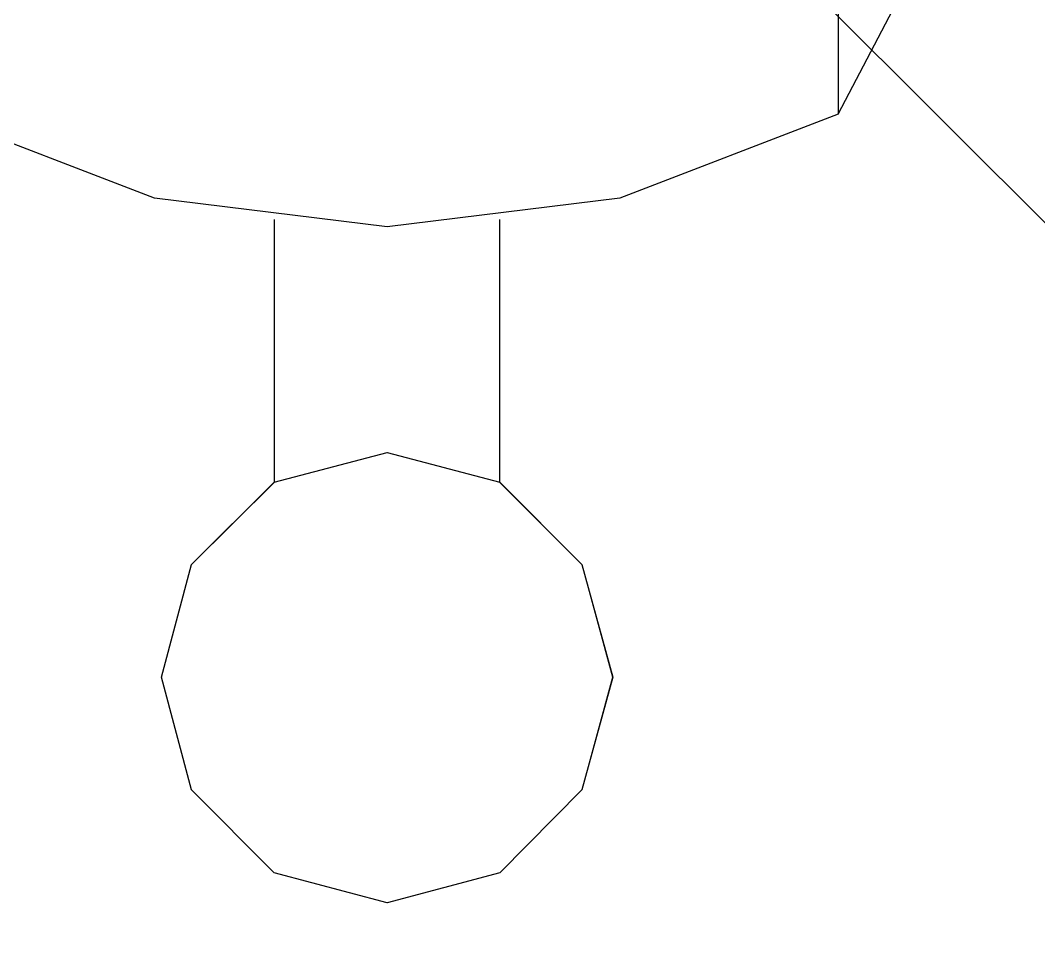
# Model space of a CAD drawing. Header units: metres. Extents: x 15463 to 32022, y 1223 to 33962.
# Drawn here: x 29500.21064 to 29500.25288, y 4105.05034 to 4105.08819 of the extents above; entities that cross this region are included whole.
import ezdxf

# ---------------------------------------------------------------- set-up
doc = ezdxf.new("R2010")
doc.units = ezdxf.units.M
doc.header["$LTSCALE"] = 0.1
doc.layers.add('LEVEL', color=251, linetype='Continuous', lineweight=13)

# ---------------------------------------------------------------- blocks, each defined once
blk = doc.blocks.new('LLAVE-10')
at = {"color": 253, "lineweight": 13}
for points in [[(0.077307, 0.006724), (0.082903, 0.007895), (0.087989, 0.010491), (0.092245, 0.0143), (0.095373, 0.019087), (0.09716, 0.024535), (0.097458, 0.030238), (0.117631, 0.030238), (0.117631, 0.0336), (0.120142, 0.040111), (0.120993, 0.047048), (0.120142, 0.053985), (0.117631, 0.060497), (0.097458, 0.060497), (0.102225, 0.062986), (0.107545, 0.063859), (0.112864, 0.062986), (0.117631, 0.060497)], [(0.097458, 0.060497), (0.094947, 0.053985)], [(0.094947, 0.053985), (0.094096, 0.047048)], [(0.086478, 0.05041), (0.094309, 0.05041)], [(0.094096, 0.047048), (0.094947, 0.040111)], [(0.094309, 0.043686), (0.086478, 0.043686)], [(0.094947, 0.040111), (0.097458, 0.0336)]]:
    blk.add_lwpolyline(points, dxfattribs=at)
blk.add_lwpolyline([(0.074839, 0.05041), (0.073945, 0.047048), (0.074839, 0.043686), (0.077307, 0.041218), (0.080669, 0.040324), (0.084031, 0.041218), (0.086478, 0.043686), (0.087372, 0.047048), (0.086478, 0.05041), (0.084031, 0.052857), (0.080669, 0.053772), (0.077307, 0.052857)], close=True, dxfattribs=at)

msp = doc.modelspace()

# ---------------------------------------------------------------- hatches: boundary and pattern name
at = {"layer": 'LEVEL'}
h = msp.add_hatch(dxfattribs=at)
h.set_pattern_fill('ANSI31', color=256, scale=0.02, angle=90)
h.set_pattern_definition([(135, (29569.414394, 3572.19952), (-0.0449012806, -0.0449012806), [])])
h.paths.add_polyline_path([(29488.278471, 4112.740615), (29488.278471, 4109.380735), (29488.648471, 4109.380735), (29489.048471, 4109.380735), (29489.048471, 4109.909843), (29489.076889, 4109.909843), (29489.076889, 4112.081567), (29489.06428, 4112.081567), (29489.055539, 4112.081567, -1), (29489.055539, 4112.093567), (29489.048471, 4112.095705), (29489.048471, 4112.740615)])
h.paths.add_polyline_path([(29488.858242, 4110.274042), (29488.858242, 4109.647775), (29488.396625, 4109.647775), (29488.396625, 4110.274042)], flags=16)
h.paths.add_polyline_path([(29488.278471, 4116.360615), (29488.278471, 4113.000735), (29489.048471, 4113.000735), (29489.048471, 4113.020675), (29489.048471, 4113.645645), (29489.055539, 4113.647783, -1), (29489.055539, 4113.659783), (29489.076889, 4113.659783), (29489.076889, 4115.831507), (29489.055539, 4115.831507, -1), (29489.055539, 4115.843507), (29489.048471, 4115.845645), (29489.048471, 4116.360615)])
h.paths.add_polyline_path([(29488.852619, 4113.933956), (29488.852619, 4113.307689), (29488.391002, 4113.307689), (29488.391002, 4113.933956)], flags=16)
h.paths.add_polyline_path([(29505.009193, 4103.406801), (29505.009193, 4103.445228), (29504.609193, 4103.445228), (29504.609193, 4102.840228), (29504.602125, 4102.83809, -1), (29504.602125, 4102.82609), (29504.580775, 4102.82609), (29504.580775, 4102.79609), (29504.580775, 4101.354365), (29504.602125, 4101.354365, -1), (29504.602125, 4101.342365), (29504.609193, 4101.340228), (29504.609193, 4100.555228), (29505.379195, 4100.555228), (29505.379195, 4103.406801)])
h.paths.add_polyline_path([(29505.247215, 4101.308579), (29505.247215, 4100.682312), (29504.785598, 4100.682312), (29504.785598, 4101.308579)], flags=16)
h.paths.add_polyline_path([(29504.609193, 4112.75546), (29504.609193, 4112.720344), (29504.609193, 4112.087786), (29504.602125, 4112.085648, -1), (29504.602125, 4112.073648), (29504.580775, 4112.073648), (29504.580775, 4109.901923), (29504.602125, 4109.901923, -0.414214), (29504.608125, 4109.895923), (29504.609193, 4109.960344), (29504.609193, 4109.365228), (29505.379193, 4109.365228), (29505.379193, 4112.75546)])
h.paths.add_polyline_path([(29505.241939, 4110.177656), (29505.241939, 4109.551389), (29504.780322, 4109.551389), (29504.780322, 4110.177656)], flags=16)
h.paths.add_polyline_path([(29505.009193, 4116.37546), (29504.609193, 4116.37546), (29504.609193, 4115.852902), (29504.602125, 4115.850764, -1), (29504.602125, 4115.838764), (29504.580775, 4115.838764), (29504.580775, 4113.66704), (29504.602125, 4113.66704, -1), (29504.602125, 4113.65504), (29504.609193, 4113.652902), (29504.609193, 4112.985228), (29505.379193, 4112.985228), (29505.379193, 4116.37546)])
h.paths.add_polyline_path([(29505.252971, 4113.867903), (29505.252971, 4113.241637), (29504.791354, 4113.241637), (29504.791354, 4113.867903)], flags=16)
h.paths.add_polyline_path([(29504.609193, 4125.18546), (29504.609193, 4125.11546), (29504.609193, 4124.40046), (29504.602125, 4124.398322, -1), (29504.602125, 4124.386322), (29504.580775, 4124.386322), (29504.580775, 4122.914598), (29504.593383, 4122.914598), (29504.602125, 4122.914598, -1), (29504.602125, 4122.902598), (29504.609193, 4122.90046), (29504.609193, 4122.29546), (29505.009193, 4122.29546), (29505.009193, 4122.33564), (29505.379195, 4122.33564), (29505.379195, 4125.18546)])
h.paths.add_polyline_path([(29505.225725, 4123.102901), (29505.225725, 4122.476634), (29504.764108, 4122.476634), (29504.764108, 4123.102901)], flags=16)
h.paths.add_polyline_path([(29505.175445, 4122.783935), (29505.175445, 4123.08761), (29505.026265, 4123.08761), (29505.026265, 4122.783935)], flags=8)
h.paths.add_polyline_path([(29505.175445, 4122.504395), (29505.175445, 4122.80059), (29505.026265, 4122.80059), (29505.026265, 4122.504395)], flags=8)
h.paths.add_polyline_path([(29504.955645, 4122.785793), (29504.955645, 4123.11033), (29504.810795, 4123.11033), (29504.810795, 4122.785793)], flags=24)
h.paths.add_polyline_path([(29504.955645, 4122.549811), (29504.955645, 4122.754885), (29504.810795, 4122.754885), (29504.810795, 4122.549811)], flags=8)
h.paths.add_polyline_path([(29505.127784, 4123.204659), (29505.127784, 4124.30394), (29504.890605, 4124.30394), (29504.890605, 4123.204659)], flags=24)
h = msp.add_hatch(dxfattribs=at)
h.set_pattern_fill('ANSI31', color=256, scale=0.02, angle=90)
h.set_pattern_definition([(135, (29569.413004, 3848.14269), (-0.04490128, -0.04490128), [])])
h.paths.add_polyline_path([(29500.057804, 4106.755228), (29500.057804, 4104.555231), (29501.257873, 4104.555411), (29501.257873, 4104.635051), (29501.257873, 4105.888987), (29501.256812, 4105.888987, -1), (29501.256812, 4105.900987), (29501.276011, 4105.900987), (29501.276011, 4105.925551, -0.414042), (29500.582011, 4106.619959), (29500.582011, 4106.644959), (29501.276011, 4106.644959), (29501.276011, 4106.669959), (29501.256812, 4106.669959, -1), (29501.256812, 4106.681959), (29501.257873, 4106.681959), (29501.257873, 4106.755051)])

# ---------------------------------------------------------------- linework, layer by layer
for points in [[(29500.169725, 4105.056258), (29500.171354, 4105.064047), (29500.174967, 4105.071126), (29500.180269, 4105.077049), (29500.186933, 4105.081403), (29500.194515, 4105.083891), (29500.202452, 4105.084305), (29500.202452, 4105.112382), (29500.207132, 4105.112382), (29500.216194, 4105.115877), (29500.22585, 4105.117062), (29500.235505, 4105.115877), (29500.244568, 4105.112382), (29500.244568, 4105.084305), (29500.248033, 4105.09094), (29500.249247, 4105.098344), (29500.248033, 4105.105748), (29500.244568, 4105.112382)], [(29500.169725, 4105.056258), (29500.171354, 4105.064047), (29500.174967, 4105.071126), (29500.180269, 4105.077049), (29500.186933, 4105.081403), (29500.194515, 4105.083891), (29500.202452, 4105.084305), (29500.202452, 4105.112382), (29500.207132, 4105.112382), (29500.216194, 4105.115877), (29500.22585, 4105.117062), (29500.235505, 4105.115877), (29500.244568, 4105.112382), (29500.244568, 4105.084305), (29500.248033, 4105.09094), (29500.249247, 4105.098344), (29500.248033, 4105.105748), (29500.244568, 4105.112382)], [(29500.169725, 4105.056258), (29500.171354, 4105.064047), (29500.174967, 4105.071126), (29500.180269, 4105.077049), (29500.186933, 4105.081403), (29500.194515, 4105.083891), (29500.202452, 4105.084305), (29500.202452, 4105.112382), (29500.207132, 4105.112382), (29500.216194, 4105.115877), (29500.22585, 4105.117062), (29500.235505, 4105.115877), (29500.244568, 4105.112382), (29500.244568, 4105.084305), (29500.248033, 4105.09094), (29500.249247, 4105.098344), (29500.248033, 4105.105748), (29500.244568, 4105.112382)], [(29500.169725, 4105.056258), (29500.171354, 4105.064047), (29500.174967, 4105.071126), (29500.180269, 4105.077049), (29500.186933, 4105.081403), (29500.194515, 4105.083891), (29500.202452, 4105.084305), (29500.202452, 4105.112382), (29500.207132, 4105.112382), (29500.216194, 4105.115877), (29500.22585, 4105.117062), (29500.235505, 4105.115877), (29500.244568, 4105.112382), (29500.244568, 4105.084305), (29500.248033, 4105.09094), (29500.249247, 4105.098344), (29500.248033, 4105.105748), (29500.244568, 4105.112382)], [(29500.169725, 4105.056258), (29500.171354, 4105.064047), (29500.174967, 4105.071126), (29500.180269, 4105.077049), (29500.186933, 4105.081403), (29500.194515, 4105.083891), (29500.202452, 4105.084305), (29500.202452, 4105.112382), (29500.207132, 4105.112382), (29500.216194, 4105.115877), (29500.22585, 4105.117062), (29500.235505, 4105.115877), (29500.244568, 4105.112382), (29500.244568, 4105.084305), (29500.248033, 4105.09094), (29500.249247, 4105.098344), (29500.248033, 4105.105748), (29500.244568, 4105.112382)], [(29500.169725, 4105.056258), (29500.171354, 4105.064047), (29500.174967, 4105.071126), (29500.180269, 4105.077049), (29500.186933, 4105.081403), (29500.194515, 4105.083891), (29500.202452, 4105.084305), (29500.202452, 4105.112382), (29500.207132, 4105.112382), (29500.216194, 4105.115877), (29500.22585, 4105.117062), (29500.235505, 4105.115877), (29500.244568, 4105.112382), (29500.244568, 4105.084305), (29500.248033, 4105.09094), (29500.249247, 4105.098344), (29500.248033, 4105.105748), (29500.244568, 4105.112382)], [(29500.169725, 4105.056258), (29500.171354, 4105.064047), (29500.174967, 4105.071126), (29500.180269, 4105.077049), (29500.186933, 4105.081403), (29500.194515, 4105.083891), (29500.202452, 4105.084305), (29500.202452, 4105.112382), (29500.207132, 4105.112382), (29500.216194, 4105.115877), (29500.22585, 4105.117062), (29500.235505, 4105.115877), (29500.244568, 4105.112382), (29500.244568, 4105.084305), (29500.248033, 4105.09094), (29500.249247, 4105.098344), (29500.248033, 4105.105748), (29500.244568, 4105.112382)], [(29500.169725, 4105.056258), (29500.171354, 4105.064047), (29500.174967, 4105.071126), (29500.180269, 4105.077049), (29500.186933, 4105.081403), (29500.194515, 4105.083891), (29500.202452, 4105.084305), (29500.202452, 4105.112382), (29500.207132, 4105.112382), (29500.216194, 4105.115877), (29500.22585, 4105.117062), (29500.235505, 4105.115877), (29500.244568, 4105.112382), (29500.244568, 4105.084305), (29500.248033, 4105.09094), (29500.249247, 4105.098344), (29500.248033, 4105.105748), (29500.244568, 4105.112382)], [(29500.169725, 4105.056258), (29500.171354, 4105.064047), (29500.174967, 4105.071126), (29500.180269, 4105.077049), (29500.186933, 4105.081403), (29500.194515, 4105.083891), (29500.202452, 4105.084305), (29500.202452, 4105.112382), (29500.207132, 4105.112382), (29500.216194, 4105.115877), (29500.22585, 4105.117062), (29500.235505, 4105.115877), (29500.244568, 4105.112382), (29500.244568, 4105.084305), (29500.248033, 4105.09094), (29500.249247, 4105.098344), (29500.248033, 4105.105748), (29500.244568, 4105.112382)], [(29500.169725, 4105.056258), (29500.171354, 4105.064047), (29500.174967, 4105.071126), (29500.180269, 4105.077049), (29500.186933, 4105.081403), (29500.194515, 4105.083891), (29500.202452, 4105.084305), (29500.202452, 4105.112382), (29500.207132, 4105.112382), (29500.216194, 4105.115877), (29500.22585, 4105.117062), (29500.235505, 4105.115877), (29500.244568, 4105.112382), (29500.244568, 4105.084305), (29500.248033, 4105.09094), (29500.249247, 4105.098344), (29500.248033, 4105.105748), (29500.244568, 4105.112382)], [(29500.169725, 4105.056258), (29500.171354, 4105.064047), (29500.174967, 4105.071126), (29500.180269, 4105.077049), (29500.186933, 4105.081403), (29500.194515, 4105.083891), (29500.202452, 4105.084305), (29500.202452, 4105.112382), (29500.207132, 4105.112382), (29500.216194, 4105.115877), (29500.22585, 4105.117062), (29500.235505, 4105.115877), (29500.244568, 4105.112382), (29500.244568, 4105.084305), (29500.248033, 4105.09094), (29500.249247, 4105.098344), (29500.248033, 4105.105748), (29500.244568, 4105.112382)], [(29500.169725, 4105.056258), (29500.171354, 4105.064047), (29500.174967, 4105.071126), (29500.180269, 4105.077049), (29500.186933, 4105.081403), (29500.194515, 4105.083891), (29500.202452, 4105.084305), (29500.202452, 4105.112382), (29500.207132, 4105.112382), (29500.216194, 4105.115877), (29500.22585, 4105.117062), (29500.235505, 4105.115877), (29500.244568, 4105.112382), (29500.244568, 4105.084305), (29500.248033, 4105.09094), (29500.249247, 4105.098344), (29500.248033, 4105.105748), (29500.244568, 4105.112382)], [(29500.169725, 4105.056258), (29500.171354, 4105.064047), (29500.174967, 4105.071126), (29500.180269, 4105.077049), (29500.186933, 4105.081403), (29500.194515, 4105.083891), (29500.202452, 4105.084305), (29500.202452, 4105.112382), (29500.207132, 4105.112382), (29500.216194, 4105.115877), (29500.22585, 4105.117062), (29500.235505, 4105.115877), (29500.244568, 4105.112382), (29500.244568, 4105.084305), (29500.248033, 4105.09094), (29500.249247, 4105.098344), (29500.248033, 4105.105748), (29500.244568, 4105.112382)], [(29500.169725, 4105.056258), (29500.171354, 4105.064047), (29500.174967, 4105.071126), (29500.180269, 4105.077049), (29500.186933, 4105.081403), (29500.194515, 4105.083891), (29500.202452, 4105.084305), (29500.202452, 4105.112382), (29500.207132, 4105.112382), (29500.216194, 4105.115877), (29500.22585, 4105.117062), (29500.235505, 4105.115877), (29500.244568, 4105.112382), (29500.244568, 4105.084305), (29500.248033, 4105.09094), (29500.249247, 4105.098344), (29500.248033, 4105.105748), (29500.244568, 4105.112382)], [(29500.169725, 4105.056258), (29500.171354, 4105.064047), (29500.174967, 4105.071126), (29500.180269, 4105.077049), (29500.186933, 4105.081403), (29500.194515, 4105.083891), (29500.202452, 4105.084305), (29500.202452, 4105.112382), (29500.207132, 4105.112382), (29500.216194, 4105.115877), (29500.22585, 4105.117062), (29500.235505, 4105.115877), (29500.244568, 4105.112382), (29500.244568, 4105.084305), (29500.248033, 4105.09094), (29500.249247, 4105.098344), (29500.248033, 4105.105748), (29500.244568, 4105.112382)], [(29500.169725, 4105.056258), (29500.171354, 4105.064047), (29500.174967, 4105.071126), (29500.180269, 4105.077049), (29500.186933, 4105.081403), (29500.194515, 4105.083891), (29500.202452, 4105.084305), (29500.202452, 4105.112382), (29500.207132, 4105.112382), (29500.216194, 4105.115877), (29500.22585, 4105.117062), (29500.235505, 4105.115877), (29500.244568, 4105.112382), (29500.244568, 4105.084305), (29500.248033, 4105.09094), (29500.249247, 4105.098344), (29500.248033, 4105.105748), (29500.244568, 4105.112382)], [(29500.169725, 4105.056258), (29500.171354, 4105.064047), (29500.174967, 4105.071126), (29500.180269, 4105.077049), (29500.186933, 4105.081403), (29500.194515, 4105.083891), (29500.202452, 4105.084305), (29500.202452, 4105.112382), (29500.207132, 4105.112382), (29500.216194, 4105.115877), (29500.22585, 4105.117062), (29500.235505, 4105.115877), (29500.244568, 4105.112382), (29500.244568, 4105.084305), (29500.248033, 4105.09094), (29500.249247, 4105.098344), (29500.248033, 4105.105748), (29500.244568, 4105.112382)], [(29500.169725, 4105.056258), (29500.171354, 4105.064047), (29500.174967, 4105.071126), (29500.180269, 4105.077049), (29500.186933, 4105.081403), (29500.194515, 4105.083891), (29500.202452, 4105.084305), (29500.202452, 4105.112382), (29500.207132, 4105.112382), (29500.216194, 4105.115877), (29500.22585, 4105.117062), (29500.235505, 4105.115877), (29500.244568, 4105.112382), (29500.244568, 4105.084305), (29500.248033, 4105.09094), (29500.249247, 4105.098344), (29500.248033, 4105.105748), (29500.244568, 4105.112382)], [(29500.169725, 4105.056258), (29500.171354, 4105.064047), (29500.174967, 4105.071126), (29500.180269, 4105.077049), (29500.186933, 4105.081403), (29500.194515, 4105.083891), (29500.202452, 4105.084305), (29500.202452, 4105.112382), (29500.207132, 4105.112382), (29500.216194, 4105.115877), (29500.22585, 4105.117062), (29500.235505, 4105.115877), (29500.244568, 4105.112382), (29500.244568, 4105.084305), (29500.248033, 4105.09094), (29500.249247, 4105.098344), (29500.248033, 4105.105748), (29500.244568, 4105.112382)], [(29500.169725, 4105.056258), (29500.171354, 4105.064047), (29500.174967, 4105.071126), (29500.180269, 4105.077049), (29500.186933, 4105.081403), (29500.194515, 4105.083891), (29500.202452, 4105.084305), (29500.202452, 4105.112382), (29500.207132, 4105.112382), (29500.216194, 4105.115877), (29500.22585, 4105.117062), (29500.235505, 4105.115877), (29500.244568, 4105.112382), (29500.244568, 4105.084305), (29500.248033, 4105.09094), (29500.249247, 4105.098344), (29500.248033, 4105.105748), (29500.244568, 4105.112382)], [(29500.169725, 4105.056258), (29500.171354, 4105.064047), (29500.174967, 4105.071126), (29500.180269, 4105.077049), (29500.186933, 4105.081403), (29500.194515, 4105.083891), (29500.202452, 4105.084305), (29500.202452, 4105.112382), (29500.207132, 4105.112382), (29500.216194, 4105.115877), (29500.22585, 4105.117062), (29500.235505, 4105.115877), (29500.244568, 4105.112382), (29500.244568, 4105.084305), (29500.248033, 4105.09094), (29500.249247, 4105.098344), (29500.248033, 4105.105748), (29500.244568, 4105.112382)], [(29500.169725, 4105.056258), (29500.171354, 4105.064047), (29500.174967, 4105.071126), (29500.180269, 4105.077049), (29500.186933, 4105.081403), (29500.194515, 4105.083891), (29500.202452, 4105.084305), (29500.202452, 4105.112382), (29500.207132, 4105.112382), (29500.216194, 4105.115877), (29500.22585, 4105.117062), (29500.235505, 4105.115877), (29500.244568, 4105.112382), (29500.244568, 4105.084305), (29500.248033, 4105.09094), (29500.249247, 4105.098344), (29500.248033, 4105.105748), (29500.244568, 4105.112382)], [(29500.169725, 4105.056258), (29500.171354, 4105.064047), (29500.174967, 4105.071126), (29500.180269, 4105.077049), (29500.186933, 4105.081403), (29500.194515, 4105.083891), (29500.202452, 4105.084305), (29500.202452, 4105.112382), (29500.207132, 4105.112382), (29500.216194, 4105.115877), (29500.22585, 4105.117062), (29500.235505, 4105.115877), (29500.244568, 4105.112382), (29500.244568, 4105.084305), (29500.248033, 4105.09094), (29500.249247, 4105.098344), (29500.248033, 4105.105748), (29500.244568, 4105.112382)], [(29500.169725, 4105.056258), (29500.171354, 4105.064047), (29500.174967, 4105.071126), (29500.180269, 4105.077049), (29500.186933, 4105.081403), (29500.194515, 4105.083891), (29500.202452, 4105.084305), (29500.202452, 4105.112382), (29500.207132, 4105.112382), (29500.216194, 4105.115877), (29500.22585, 4105.117062), (29500.235505, 4105.115877), (29500.244568, 4105.112382), (29500.244568, 4105.084305), (29500.248033, 4105.09094), (29500.249247, 4105.098344), (29500.248033, 4105.105748), (29500.244568, 4105.112382)], [(29500.169725, 4105.056258), (29500.171354, 4105.064047), (29500.174967, 4105.071126), (29500.180269, 4105.077049), (29500.186933, 4105.081403), (29500.194515, 4105.083891), (29500.202452, 4105.084305), (29500.202452, 4105.112382), (29500.207132, 4105.112382), (29500.216194, 4105.115877), (29500.22585, 4105.117062), (29500.235505, 4105.115877), (29500.244568, 4105.112382), (29500.244568, 4105.084305), (29500.248033, 4105.09094), (29500.249247, 4105.098344), (29500.248033, 4105.105748), (29500.244568, 4105.112382)], [(29500.169725, 4105.056258), (29500.171354, 4105.064047), (29500.174967, 4105.071126), (29500.180269, 4105.077049), (29500.186933, 4105.081403), (29500.194515, 4105.083891), (29500.202452, 4105.084305), (29500.202452, 4105.112382), (29500.207132, 4105.112382), (29500.216194, 4105.115877), (29500.22585, 4105.117062), (29500.235505, 4105.115877), (29500.244568, 4105.112382), (29500.244568, 4105.084305), (29500.248033, 4105.09094), (29500.249247, 4105.098344), (29500.248033, 4105.105748), (29500.244568, 4105.112382)], [(29500.169725, 4105.056258), (29500.171354, 4105.064047), (29500.174967, 4105.071126), (29500.180269, 4105.077049), (29500.186933, 4105.081403), (29500.194515, 4105.083891), (29500.202452, 4105.084305), (29500.202452, 4105.112382), (29500.207132, 4105.112382), (29500.216194, 4105.115877), (29500.22585, 4105.117062), (29500.235505, 4105.115877), (29500.244568, 4105.112382), (29500.244568, 4105.084305), (29500.248033, 4105.09094), (29500.249247, 4105.098344), (29500.248033, 4105.105748), (29500.244568, 4105.112382)], [(29500.169725, 4105.056258), (29500.171354, 4105.064047), (29500.174967, 4105.071126), (29500.180269, 4105.077049), (29500.186933, 4105.081403), (29500.194515, 4105.083891), (29500.202452, 4105.084305), (29500.202452, 4105.112382), (29500.207132, 4105.112382), (29500.216194, 4105.115877), (29500.22585, 4105.117062), (29500.235505, 4105.115877), (29500.244568, 4105.112382), (29500.244568, 4105.084305), (29500.248033, 4105.09094), (29500.249247, 4105.098344), (29500.248033, 4105.105748), (29500.244568, 4105.112382)], [(29500.169725, 4105.056258), (29500.171354, 4105.064047), (29500.174967, 4105.071126), (29500.180269, 4105.077049), (29500.186933, 4105.081403), (29500.194515, 4105.083891), (29500.202452, 4105.084305), (29500.202452, 4105.112382), (29500.207132, 4105.112382), (29500.216194, 4105.115877), (29500.22585, 4105.117062), (29500.235505, 4105.115877), (29500.244568, 4105.112382), (29500.244568, 4105.084305), (29500.248033, 4105.09094), (29500.249247, 4105.098344), (29500.248033, 4105.105748), (29500.244568, 4105.112382)], [(29500.169725, 4105.056258), (29500.171354, 4105.064047), (29500.174967, 4105.071126), (29500.180269, 4105.077049), (29500.186933, 4105.081403), (29500.194515, 4105.083891), (29500.202452, 4105.084305), (29500.202452, 4105.112382), (29500.207132, 4105.112382), (29500.216194, 4105.115877), (29500.22585, 4105.117062), (29500.235505, 4105.115877), (29500.244568, 4105.112382), (29500.244568, 4105.084305), (29500.248033, 4105.09094), (29500.249247, 4105.098344), (29500.248033, 4105.105748), (29500.244568, 4105.112382)], [(29500.169725, 4105.056258), (29500.171354, 4105.064047), (29500.174967, 4105.071126), (29500.180269, 4105.077049), (29500.186933, 4105.081403), (29500.194515, 4105.083891), (29500.202452, 4105.084305), (29500.202452, 4105.112382), (29500.207132, 4105.112382), (29500.216194, 4105.115877), (29500.22585, 4105.117062), (29500.235505, 4105.115877), (29500.244568, 4105.112382), (29500.244568, 4105.084305), (29500.248033, 4105.09094), (29500.249247, 4105.098344), (29500.248033, 4105.105748), (29500.244568, 4105.112382)], [(29500.169725, 4105.056258), (29500.171354, 4105.064047), (29500.174967, 4105.071126), (29500.180269, 4105.077049), (29500.186933, 4105.081403), (29500.194515, 4105.083891), (29500.202452, 4105.084305), (29500.202452, 4105.112382), (29500.207132, 4105.112382), (29500.216194, 4105.115877), (29500.22585, 4105.117062), (29500.235505, 4105.115877), (29500.244568, 4105.112382), (29500.244568, 4105.084305), (29500.248033, 4105.09094), (29500.249247, 4105.098344), (29500.248033, 4105.105748), (29500.244568, 4105.112382)], [(29500.169725, 4105.056258), (29500.171354, 4105.064047), (29500.174967, 4105.071126), (29500.180269, 4105.077049), (29500.186933, 4105.081403), (29500.194515, 4105.083891), (29500.202452, 4105.084305), (29500.202452, 4105.112382), (29500.207132, 4105.112382), (29500.216194, 4105.115877), (29500.22585, 4105.117062), (29500.235505, 4105.115877), (29500.244568, 4105.112382), (29500.244568, 4105.084305), (29500.248033, 4105.09094), (29500.249247, 4105.098344), (29500.248033, 4105.105748), (29500.244568, 4105.112382)], [(29500.169725, 4105.056258), (29500.171354, 4105.064047), (29500.174967, 4105.071126), (29500.180269, 4105.077049), (29500.186933, 4105.081403), (29500.194515, 4105.083891), (29500.202452, 4105.084305), (29500.202452, 4105.112382), (29500.207132, 4105.112382), (29500.216194, 4105.115877), (29500.22585, 4105.117062), (29500.235505, 4105.115877), (29500.244568, 4105.112382), (29500.244568, 4105.084305), (29500.248033, 4105.09094), (29500.249247, 4105.098344), (29500.248033, 4105.105748), (29500.244568, 4105.112382)], [(29500.169725, 4105.056258), (29500.171354, 4105.064047), (29500.174967, 4105.071126), (29500.180269, 4105.077049), (29500.186933, 4105.081403), (29500.194515, 4105.083891), (29500.202452, 4105.084305), (29500.202452, 4105.112382), (29500.207132, 4105.112382), (29500.216194, 4105.115877), (29500.22585, 4105.117062), (29500.235505, 4105.115877), (29500.244568, 4105.112382), (29500.244568, 4105.084305), (29500.248033, 4105.09094), (29500.249247, 4105.098344), (29500.248033, 4105.105748), (29500.244568, 4105.112382)], [(29500.169725, 4105.056258), (29500.171354, 4105.064047), (29500.174967, 4105.071126), (29500.180269, 4105.077049), (29500.186933, 4105.081403), (29500.194515, 4105.083891), (29500.202452, 4105.084305), (29500.202452, 4105.112382), (29500.207132, 4105.112382), (29500.216194, 4105.115877), (29500.22585, 4105.117062), (29500.235505, 4105.115877), (29500.244568, 4105.112382), (29500.244568, 4105.084305), (29500.248033, 4105.09094), (29500.249247, 4105.098344), (29500.248033, 4105.105748), (29500.244568, 4105.112382)], [(29500.169725, 4105.056258), (29500.171354, 4105.064047), (29500.174967, 4105.071126), (29500.180269, 4105.077049), (29500.186933, 4105.081403), (29500.194515, 4105.083891), (29500.202452, 4105.084305), (29500.202452, 4105.112382), (29500.207132, 4105.112382), (29500.216194, 4105.115877), (29500.22585, 4105.117062), (29500.235505, 4105.115877), (29500.244568, 4105.112382), (29500.244568, 4105.084305), (29500.248033, 4105.09094), (29500.249247, 4105.098344), (29500.248033, 4105.105748), (29500.244568, 4105.112382)], [(29500.169725, 4105.056258), (29500.171354, 4105.064047), (29500.174967, 4105.071126), (29500.180269, 4105.077049), (29500.186933, 4105.081403), (29500.194515, 4105.083891), (29500.202452, 4105.084305), (29500.202452, 4105.112382), (29500.207132, 4105.112382), (29500.216194, 4105.115877), (29500.22585, 4105.117062), (29500.235505, 4105.115877), (29500.244568, 4105.112382), (29500.244568, 4105.084305), (29500.248033, 4105.09094), (29500.249247, 4105.098344), (29500.248033, 4105.105748), (29500.244568, 4105.112382)], [(29500.169725, 4105.056258), (29500.171354, 4105.064047), (29500.174967, 4105.071126), (29500.180269, 4105.077049), (29500.186933, 4105.081403), (29500.194515, 4105.083891), (29500.202452, 4105.084305), (29500.202452, 4105.112382), (29500.207132, 4105.112382), (29500.216194, 4105.115877), (29500.22585, 4105.117062), (29500.235505, 4105.115877), (29500.244568, 4105.112382), (29500.244568, 4105.084305), (29500.248033, 4105.09094), (29500.249247, 4105.098344), (29500.248033, 4105.105748), (29500.244568, 4105.112382)], [(29500.169725, 4105.056258), (29500.171354, 4105.064047), (29500.174967, 4105.071126), (29500.180269, 4105.077049), (29500.186933, 4105.081403), (29500.194515, 4105.083891), (29500.202452, 4105.084305), (29500.202452, 4105.112382), (29500.207132, 4105.112382), (29500.216194, 4105.115877), (29500.22585, 4105.117062), (29500.235505, 4105.115877), (29500.244568, 4105.112382), (29500.244568, 4105.084305), (29500.248033, 4105.09094), (29500.249247, 4105.098344), (29500.248033, 4105.105748), (29500.244568, 4105.112382)], [(29500.169725, 4105.056258), (29500.171354, 4105.064047), (29500.174967, 4105.071126), (29500.180269, 4105.077049), (29500.186933, 4105.081403), (29500.194515, 4105.083891), (29500.202452, 4105.084305), (29500.202452, 4105.112382), (29500.207132, 4105.112382), (29500.216194, 4105.115877), (29500.22585, 4105.117062), (29500.235505, 4105.115877), (29500.244568, 4105.112382), (29500.244568, 4105.084305), (29500.248033, 4105.09094), (29500.249247, 4105.098344), (29500.248033, 4105.105748), (29500.244568, 4105.112382)], [(29500.169725, 4105.056258), (29500.171354, 4105.064047), (29500.174967, 4105.071126), (29500.180269, 4105.077049), (29500.186933, 4105.081403), (29500.194515, 4105.083891), (29500.202452, 4105.084305), (29500.202452, 4105.112382), (29500.207132, 4105.112382), (29500.216194, 4105.115877), (29500.22585, 4105.117062), (29500.235505, 4105.115877), (29500.244568, 4105.112382), (29500.244568, 4105.084305), (29500.248033, 4105.09094), (29500.249247, 4105.098344), (29500.248033, 4105.105748), (29500.244568, 4105.112382)], [(29500.216194, 4105.08081), (29500.207132, 4105.084305)], [(29500.216194, 4105.08081), (29500.207132, 4105.084305)], [(29500.216194, 4105.08081), (29500.207132, 4105.084305)], [(29500.216194, 4105.08081), (29500.207132, 4105.084305)], [(29500.216194, 4105.08081), (29500.207132, 4105.084305)], [(29500.216194, 4105.08081), (29500.207132, 4105.084305)], [(29500.216194, 4105.08081), (29500.207132, 4105.084305)], [(29500.216194, 4105.08081), (29500.207132, 4105.084305)], [(29500.216194, 4105.08081), (29500.207132, 4105.084305)], [(29500.216194, 4105.08081), (29500.207132, 4105.084305)], [(29500.216194, 4105.08081), (29500.207132, 4105.084305)], [(29500.216194, 4105.08081), (29500.207132, 4105.084305)], [(29500.216194, 4105.08081), (29500.207132, 4105.084305)], [(29500.216194, 4105.08081), (29500.207132, 4105.084305)], [(29500.216194, 4105.08081), (29500.207132, 4105.084305)], [(29500.216194, 4105.08081), (29500.207132, 4105.084305)], [(29500.216194, 4105.08081), (29500.207132, 4105.084305)], [(29500.216194, 4105.08081), (29500.207132, 4105.084305)], [(29500.216194, 4105.08081), (29500.207132, 4105.084305)], [(29500.216194, 4105.08081), (29500.207132, 4105.084305)], [(29500.216194, 4105.08081), (29500.207132, 4105.084305)], [(29500.216194, 4105.08081), (29500.207132, 4105.084305)], [(29500.216194, 4105.08081), (29500.207132, 4105.084305)], [(29500.216194, 4105.08081), (29500.207132, 4105.084305)], [(29500.216194, 4105.08081), (29500.207132, 4105.084305)], [(29500.216194, 4105.08081), (29500.207132, 4105.084305)], [(29500.216194, 4105.08081), (29500.207132, 4105.084305)], [(29500.216194, 4105.08081), (29500.207132, 4105.084305)], [(29500.216194, 4105.08081), (29500.207132, 4105.084305)], [(29500.216194, 4105.08081), (29500.207132, 4105.084305)], [(29500.216194, 4105.08081), (29500.207132, 4105.084305)], [(29500.216194, 4105.08081), (29500.207132, 4105.084305)], [(29500.216194, 4105.08081), (29500.207132, 4105.084305)], [(29500.216194, 4105.08081), (29500.207132, 4105.084305)], [(29500.216194, 4105.08081), (29500.207132, 4105.084305)], [(29500.216194, 4105.08081), (29500.207132, 4105.084305)], [(29500.216194, 4105.08081), (29500.207132, 4105.084305)], [(29500.216194, 4105.08081), (29500.207132, 4105.084305)], [(29500.216194, 4105.08081), (29500.207132, 4105.084305)], [(29500.216194, 4105.08081), (29500.207132, 4105.084305)], [(29500.216194, 4105.08081), (29500.207132, 4105.084305)], [(29500.216194, 4105.08081), (29500.207132, 4105.084305)], [(29500.244568, 4105.084305), (29500.235505, 4105.08081)], [(29500.244568, 4105.084305), (29500.235505, 4105.08081)], [(29500.244568, 4105.084305), (29500.235505, 4105.08081)], [(29500.244568, 4105.084305), (29500.235505, 4105.08081)], [(29500.244568, 4105.084305), (29500.235505, 4105.08081)], [(29500.244568, 4105.084305), (29500.235505, 4105.08081)], [(29500.244568, 4105.084305), (29500.235505, 4105.08081)], [(29500.244568, 4105.084305), (29500.235505, 4105.08081)], [(29500.244568, 4105.084305), (29500.235505, 4105.08081)], [(29500.244568, 4105.084305), (29500.235505, 4105.08081)], [(29500.244568, 4105.084305), (29500.235505, 4105.08081)], [(29500.244568, 4105.084305), (29500.235505, 4105.08081)], [(29500.244568, 4105.084305), (29500.235505, 4105.08081)], [(29500.244568, 4105.084305), (29500.235505, 4105.08081)], [(29500.244568, 4105.084305), (29500.235505, 4105.08081)], [(29500.244568, 4105.084305), (29500.235505, 4105.08081)], [(29500.244568, 4105.084305), (29500.235505, 4105.08081)], [(29500.244568, 4105.084305), (29500.235505, 4105.08081)], [(29500.244568, 4105.084305), (29500.235505, 4105.08081)], [(29500.244568, 4105.084305), (29500.235505, 4105.08081)], [(29500.244568, 4105.084305), (29500.235505, 4105.08081)], [(29500.244568, 4105.084305), (29500.235505, 4105.08081)], [(29500.244568, 4105.084305), (29500.235505, 4105.08081)], [(29500.244568, 4105.084305), (29500.235505, 4105.08081)], [(29500.244568, 4105.084305), (29500.235505, 4105.08081)], [(29500.244568, 4105.084305), (29500.235505, 4105.08081)], [(29500.244568, 4105.084305), (29500.235505, 4105.08081)], [(29500.244568, 4105.084305), (29500.235505, 4105.08081)], [(29500.244568, 4105.084305), (29500.235505, 4105.08081)], [(29500.244568, 4105.084305), (29500.235505, 4105.08081)], [(29500.244568, 4105.084305), (29500.235505, 4105.08081)], [(29500.244568, 4105.084305), (29500.235505, 4105.08081)], [(29500.244568, 4105.084305), (29500.235505, 4105.08081)], [(29500.244568, 4105.084305), (29500.235505, 4105.08081)], [(29500.244568, 4105.084305), (29500.235505, 4105.08081)], [(29500.244568, 4105.084305), (29500.235505, 4105.08081)], [(29500.244568, 4105.084305), (29500.235505, 4105.08081)], [(29500.244568, 4105.084305), (29500.235505, 4105.08081)], [(29500.244568, 4105.084305), (29500.235505, 4105.08081)], [(29500.244568, 4105.084305), (29500.235505, 4105.08081)], [(29500.244568, 4105.084305), (29500.235505, 4105.08081)], [(29500.244568, 4105.084305), (29500.235505, 4105.08081)], [(29500.22585, 4105.079626), (29500.216194, 4105.08081)], [(29500.22585, 4105.079626), (29500.216194, 4105.08081)], [(29500.22585, 4105.079626), (29500.216194, 4105.08081)], [(29500.22585, 4105.079626), (29500.216194, 4105.08081)], [(29500.22585, 4105.079626), (29500.216194, 4105.08081)], [(29500.22585, 4105.079626), (29500.216194, 4105.08081)], [(29500.22585, 4105.079626), (29500.216194, 4105.08081)], [(29500.22585, 4105.079626), (29500.216194, 4105.08081)], [(29500.22585, 4105.079626), (29500.216194, 4105.08081)], [(29500.22585, 4105.079626), (29500.216194, 4105.08081)], [(29500.22585, 4105.079626), (29500.216194, 4105.08081)], [(29500.22585, 4105.079626), (29500.216194, 4105.08081)], [(29500.22585, 4105.079626), (29500.216194, 4105.08081)], [(29500.22585, 4105.079626), (29500.216194, 4105.08081)], [(29500.22585, 4105.079626), (29500.216194, 4105.08081)], [(29500.22585, 4105.079626), (29500.216194, 4105.08081)], [(29500.22585, 4105.079626), (29500.216194, 4105.08081)], [(29500.22585, 4105.079626), (29500.216194, 4105.08081)], [(29500.22585, 4105.079626), (29500.216194, 4105.08081)], [(29500.22585, 4105.079626), (29500.216194, 4105.08081)], [(29500.22585, 4105.079626), (29500.216194, 4105.08081)], [(29500.22585, 4105.079626), (29500.216194, 4105.08081)], [(29500.22585, 4105.079626), (29500.216194, 4105.08081)], [(29500.22585, 4105.079626), (29500.216194, 4105.08081)], [(29500.22585, 4105.079626), (29500.216194, 4105.08081)], [(29500.22585, 4105.079626), (29500.216194, 4105.08081)], [(29500.22585, 4105.079626), (29500.216194, 4105.08081)], [(29500.22585, 4105.079626), (29500.216194, 4105.08081)], [(29500.22585, 4105.079626), (29500.216194, 4105.08081)], [(29500.22585, 4105.079626), (29500.216194, 4105.08081)], [(29500.22585, 4105.079626), (29500.216194, 4105.08081)], [(29500.22585, 4105.079626), (29500.216194, 4105.08081)], [(29500.22585, 4105.079626), (29500.216194, 4105.08081)], [(29500.22585, 4105.079626), (29500.216194, 4105.08081)], [(29500.22585, 4105.079626), (29500.216194, 4105.08081)], [(29500.22585, 4105.079626), (29500.216194, 4105.08081)], [(29500.22585, 4105.079626), (29500.216194, 4105.08081)], [(29500.22585, 4105.079626), (29500.216194, 4105.08081)], [(29500.22585, 4105.079626), (29500.216194, 4105.08081)], [(29500.22585, 4105.079626), (29500.216194, 4105.08081)], [(29500.22585, 4105.079626), (29500.216194, 4105.08081)], [(29500.22585, 4105.079626), (29500.216194, 4105.08081)], [(29500.235505, 4105.08081), (29500.22585, 4105.079626)], [(29500.235505, 4105.08081), (29500.22585, 4105.079626)], [(29500.235505, 4105.08081), (29500.22585, 4105.079626)], [(29500.235505, 4105.08081), (29500.22585, 4105.079626)], [(29500.235505, 4105.08081), (29500.22585, 4105.079626)], [(29500.235505, 4105.08081), (29500.22585, 4105.079626)], [(29500.235505, 4105.08081), (29500.22585, 4105.079626)], [(29500.235505, 4105.08081), (29500.22585, 4105.079626)], [(29500.235505, 4105.08081), (29500.22585, 4105.079626)], [(29500.235505, 4105.08081), (29500.22585, 4105.079626)], [(29500.235505, 4105.08081), (29500.22585, 4105.079626)], [(29500.235505, 4105.08081), (29500.22585, 4105.079626)], [(29500.235505, 4105.08081), (29500.22585, 4105.079626)], [(29500.235505, 4105.08081), (29500.22585, 4105.079626)], [(29500.235505, 4105.08081), (29500.22585, 4105.079626)], [(29500.235505, 4105.08081), (29500.22585, 4105.079626)], [(29500.235505, 4105.08081), (29500.22585, 4105.079626)], [(29500.235505, 4105.08081), (29500.22585, 4105.079626)], [(29500.235505, 4105.08081), (29500.22585, 4105.079626)], [(29500.235505, 4105.08081), (29500.22585, 4105.079626)], [(29500.235505, 4105.08081), (29500.22585, 4105.079626)], [(29500.235505, 4105.08081), (29500.22585, 4105.079626)], [(29500.235505, 4105.08081), (29500.22585, 4105.079626)], [(29500.235505, 4105.08081), (29500.22585, 4105.079626)], [(29500.235505, 4105.08081), (29500.22585, 4105.079626)], [(29500.235505, 4105.08081), (29500.22585, 4105.079626)], [(29500.235505, 4105.08081), (29500.22585, 4105.079626)], [(29500.235505, 4105.08081), (29500.22585, 4105.079626)], [(29500.235505, 4105.08081), (29500.22585, 4105.079626)], [(29500.235505, 4105.08081), (29500.22585, 4105.079626)], [(29500.235505, 4105.08081), (29500.22585, 4105.079626)], [(29500.235505, 4105.08081), (29500.22585, 4105.079626)], [(29500.235505, 4105.08081), (29500.22585, 4105.079626)], [(29500.235505, 4105.08081), (29500.22585, 4105.079626)], [(29500.235505, 4105.08081), (29500.22585, 4105.079626)], [(29500.235505, 4105.08081), (29500.22585, 4105.079626)], [(29500.235505, 4105.08081), (29500.22585, 4105.079626)], [(29500.235505, 4105.08081), (29500.22585, 4105.079626)], [(29500.235505, 4105.08081), (29500.22585, 4105.079626)], [(29500.235505, 4105.08081), (29500.22585, 4105.079626)], [(29500.235505, 4105.08081), (29500.22585, 4105.079626)], [(29500.235505, 4105.08081), (29500.22585, 4105.079626)], [(29500.22117, 4105.079922), (29500.22117, 4105.069023)], [(29500.22117, 4105.079922), (29500.22117, 4105.069023)], [(29500.22117, 4105.079922), (29500.22117, 4105.069023)], [(29500.22117, 4105.079922), (29500.22117, 4105.069023)], [(29500.22117, 4105.079922), (29500.22117, 4105.069023)], [(29500.22117, 4105.079922), (29500.22117, 4105.069023)], [(29500.22117, 4105.079922), (29500.22117, 4105.069023)], [(29500.22117, 4105.079922), (29500.22117, 4105.069023)], [(29500.22117, 4105.079922), (29500.22117, 4105.069023)], [(29500.22117, 4105.079922), (29500.22117, 4105.069023)], [(29500.22117, 4105.079922), (29500.22117, 4105.069023)], [(29500.22117, 4105.079922), (29500.22117, 4105.069023)], [(29500.22117, 4105.079922), (29500.22117, 4105.069023)], [(29500.22117, 4105.079922), (29500.22117, 4105.069023)], [(29500.22117, 4105.079922), (29500.22117, 4105.069023)], [(29500.22117, 4105.079922), (29500.22117, 4105.069023)], [(29500.22117, 4105.079922), (29500.22117, 4105.069023)], [(29500.22117, 4105.079922), (29500.22117, 4105.069023)], [(29500.22117, 4105.079922), (29500.22117, 4105.069023)], [(29500.22117, 4105.079922), (29500.22117, 4105.069023)], [(29500.22117, 4105.079922), (29500.22117, 4105.069023)], [(29500.22117, 4105.079922), (29500.22117, 4105.069023)], [(29500.22117, 4105.079922), (29500.22117, 4105.069023)], [(29500.22117, 4105.079922), (29500.22117, 4105.069023)], [(29500.22117, 4105.079922), (29500.22117, 4105.069023)], [(29500.22117, 4105.079922), (29500.22117, 4105.069023)], [(29500.22117, 4105.079922), (29500.22117, 4105.069023)], [(29500.22117, 4105.079922), (29500.22117, 4105.069023)], [(29500.22117, 4105.079922), (29500.22117, 4105.069023)], [(29500.22117, 4105.079922), (29500.22117, 4105.069023)], [(29500.22117, 4105.079922), (29500.22117, 4105.069023)], [(29500.22117, 4105.079922), (29500.22117, 4105.069023)], [(29500.22117, 4105.079922), (29500.22117, 4105.069023)], [(29500.22117, 4105.079922), (29500.22117, 4105.069023)], [(29500.22117, 4105.079922), (29500.22117, 4105.069023)], [(29500.22117, 4105.079922), (29500.22117, 4105.069023)], [(29500.22117, 4105.079922), (29500.22117, 4105.069023)], [(29500.22117, 4105.079922), (29500.22117, 4105.069023)], [(29500.22117, 4105.079922), (29500.22117, 4105.069023)], [(29500.22117, 4105.079922), (29500.22117, 4105.069023)], [(29500.22117, 4105.079922), (29500.22117, 4105.069023)], [(29500.22117, 4105.079922), (29500.22117, 4105.069023)], [(29500.230529, 4105.069023), (29500.230529, 4105.079922)], [(29500.230529, 4105.069023), (29500.230529, 4105.079922)], [(29500.230529, 4105.069023), (29500.230529, 4105.079922)], [(29500.230529, 4105.069023), (29500.230529, 4105.079922)], [(29500.230529, 4105.069023), (29500.230529, 4105.079922)], [(29500.230529, 4105.069023), (29500.230529, 4105.079922)], [(29500.230529, 4105.069023), (29500.230529, 4105.079922)], [(29500.230529, 4105.069023), (29500.230529, 4105.079922)], [(29500.230529, 4105.069023), (29500.230529, 4105.079922)], [(29500.230529, 4105.069023), (29500.230529, 4105.079922)], [(29500.230529, 4105.069023), (29500.230529, 4105.079922)], [(29500.230529, 4105.069023), (29500.230529, 4105.079922)], [(29500.230529, 4105.069023), (29500.230529, 4105.079922)], [(29500.230529, 4105.069023), (29500.230529, 4105.079922)], [(29500.230529, 4105.069023), (29500.230529, 4105.079922)], [(29500.230529, 4105.069023), (29500.230529, 4105.079922)], [(29500.230529, 4105.069023), (29500.230529, 4105.079922)], [(29500.230529, 4105.069023), (29500.230529, 4105.079922)], [(29500.230529, 4105.069023), (29500.230529, 4105.079922)], [(29500.230529, 4105.069023), (29500.230529, 4105.079922)], [(29500.230529, 4105.069023), (29500.230529, 4105.079922)], [(29500.230529, 4105.069023), (29500.230529, 4105.079922)], [(29500.230529, 4105.069023), (29500.230529, 4105.079922)], [(29500.230529, 4105.069023), (29500.230529, 4105.079922)], [(29500.230529, 4105.069023), (29500.230529, 4105.079922)], [(29500.230529, 4105.069023), (29500.230529, 4105.079922)], [(29500.230529, 4105.069023), (29500.230529, 4105.079922)], [(29500.230529, 4105.069023), (29500.230529, 4105.079922)], [(29500.230529, 4105.069023), (29500.230529, 4105.079922)], [(29500.230529, 4105.069023), (29500.230529, 4105.079922)], [(29500.230529, 4105.069023), (29500.230529, 4105.079922)], [(29500.230529, 4105.069023), (29500.230529, 4105.079922)], [(29500.230529, 4105.069023), (29500.230529, 4105.079922)], [(29500.230529, 4105.069023), (29500.230529, 4105.079922)], [(29500.230529, 4105.069023), (29500.230529, 4105.079922)], [(29500.230529, 4105.069023), (29500.230529, 4105.079922)], [(29500.230529, 4105.069023), (29500.230529, 4105.079922)], [(29500.230529, 4105.069023), (29500.230529, 4105.079922)], [(29500.230529, 4105.069023), (29500.230529, 4105.079922)], [(29500.230529, 4105.069023), (29500.230529, 4105.079922)], [(29500.230529, 4105.069023), (29500.230529, 4105.079922)], [(29500.230529, 4105.069023), (29500.230529, 4105.079922)]]:
    msp.add_lwpolyline(points)
msp.add_lwpolyline([(29500.230529, 4105.052822), (29500.22585, 4105.051578), (29500.22117, 4105.052822), (29500.217734, 4105.056258), (29500.216491, 4105.060937), (29500.217734, 4105.065617), (29500.22117, 4105.069023), (29500.22585, 4105.070267), (29500.230529, 4105.069023), (29500.233935, 4105.065617), (29500.235209, 4105.060937), (29500.233935, 4105.056258)], close=True)
msp.add_lwpolyline([(29500.230529, 4105.052822), (29500.22585, 4105.051578), (29500.22117, 4105.052822), (29500.217734, 4105.056258), (29500.216491, 4105.060937), (29500.217734, 4105.065617), (29500.22117, 4105.069023), (29500.22585, 4105.070267), (29500.230529, 4105.069023), (29500.233935, 4105.065617), (29500.235209, 4105.060937), (29500.233935, 4105.056258)], close=True)
msp.add_lwpolyline([(29500.230529, 4105.052822), (29500.22585, 4105.051578), (29500.22117, 4105.052822), (29500.217734, 4105.056258), (29500.216491, 4105.060937), (29500.217734, 4105.065617), (29500.22117, 4105.069023), (29500.22585, 4105.070267), (29500.230529, 4105.069023), (29500.233935, 4105.065617), (29500.235209, 4105.060937), (29500.233935, 4105.056258)], close=True)
msp.add_lwpolyline([(29500.230529, 4105.052822), (29500.22585, 4105.051578), (29500.22117, 4105.052822), (29500.217734, 4105.056258), (29500.216491, 4105.060937), (29500.217734, 4105.065617), (29500.22117, 4105.069023), (29500.22585, 4105.070267), (29500.230529, 4105.069023), (29500.233935, 4105.065617), (29500.235209, 4105.060937), (29500.233935, 4105.056258)], close=True)
msp.add_lwpolyline([(29500.230529, 4105.052822), (29500.22585, 4105.051578), (29500.22117, 4105.052822), (29500.217734, 4105.056258), (29500.216491, 4105.060937), (29500.217734, 4105.065617), (29500.22117, 4105.069023), (29500.22585, 4105.070267), (29500.230529, 4105.069023), (29500.233935, 4105.065617), (29500.235209, 4105.060937), (29500.233935, 4105.056258)], close=True)
msp.add_lwpolyline([(29500.230529, 4105.052822), (29500.22585, 4105.051578), (29500.22117, 4105.052822), (29500.217734, 4105.056258), (29500.216491, 4105.060937), (29500.217734, 4105.065617), (29500.22117, 4105.069023), (29500.22585, 4105.070267), (29500.230529, 4105.069023), (29500.233935, 4105.065617), (29500.235209, 4105.060937), (29500.233935, 4105.056258)], close=True)
msp.add_lwpolyline([(29500.230529, 4105.052822), (29500.22585, 4105.051578), (29500.22117, 4105.052822), (29500.217734, 4105.056258), (29500.216491, 4105.060937), (29500.217734, 4105.065617), (29500.22117, 4105.069023), (29500.22585, 4105.070267), (29500.230529, 4105.069023), (29500.233935, 4105.065617), (29500.235209, 4105.060937), (29500.233935, 4105.056258)], close=True)
msp.add_lwpolyline([(29500.230529, 4105.052822), (29500.22585, 4105.051578), (29500.22117, 4105.052822), (29500.217734, 4105.056258), (29500.216491, 4105.060937), (29500.217734, 4105.065617), (29500.22117, 4105.069023), (29500.22585, 4105.070267), (29500.230529, 4105.069023), (29500.233935, 4105.065617), (29500.235209, 4105.060937), (29500.233935, 4105.056258)], close=True)
msp.add_lwpolyline([(29500.230529, 4105.052822), (29500.22585, 4105.051578), (29500.22117, 4105.052822), (29500.217734, 4105.056258), (29500.216491, 4105.060937), (29500.217734, 4105.065617), (29500.22117, 4105.069023), (29500.22585, 4105.070267), (29500.230529, 4105.069023), (29500.233935, 4105.065617), (29500.235209, 4105.060937), (29500.233935, 4105.056258)], close=True)
msp.add_lwpolyline([(29500.230529, 4105.052822), (29500.22585, 4105.051578), (29500.22117, 4105.052822), (29500.217734, 4105.056258), (29500.216491, 4105.060937), (29500.217734, 4105.065617), (29500.22117, 4105.069023), (29500.22585, 4105.070267), (29500.230529, 4105.069023), (29500.233935, 4105.065617), (29500.235209, 4105.060937), (29500.233935, 4105.056258)], close=True)
msp.add_lwpolyline([(29500.230529, 4105.052822), (29500.22585, 4105.051578), (29500.22117, 4105.052822), (29500.217734, 4105.056258), (29500.216491, 4105.060937), (29500.217734, 4105.065617), (29500.22117, 4105.069023), (29500.22585, 4105.070267), (29500.230529, 4105.069023), (29500.233935, 4105.065617), (29500.235209, 4105.060937), (29500.233935, 4105.056258)], close=True)
msp.add_lwpolyline([(29500.230529, 4105.052822), (29500.22585, 4105.051578), (29500.22117, 4105.052822), (29500.217734, 4105.056258), (29500.216491, 4105.060937), (29500.217734, 4105.065617), (29500.22117, 4105.069023), (29500.22585, 4105.070267), (29500.230529, 4105.069023), (29500.233935, 4105.065617), (29500.235209, 4105.060937), (29500.233935, 4105.056258)], close=True)
msp.add_lwpolyline([(29500.230529, 4105.052822), (29500.22585, 4105.051578), (29500.22117, 4105.052822), (29500.217734, 4105.056258), (29500.216491, 4105.060937), (29500.217734, 4105.065617), (29500.22117, 4105.069023), (29500.22585, 4105.070267), (29500.230529, 4105.069023), (29500.233935, 4105.065617), (29500.235209, 4105.060937), (29500.233935, 4105.056258)], close=True)
msp.add_lwpolyline([(29500.230529, 4105.052822), (29500.22585, 4105.051578), (29500.22117, 4105.052822), (29500.217734, 4105.056258), (29500.216491, 4105.060937), (29500.217734, 4105.065617), (29500.22117, 4105.069023), (29500.22585, 4105.070267), (29500.230529, 4105.069023), (29500.233935, 4105.065617), (29500.235209, 4105.060937), (29500.233935, 4105.056258)], close=True)
msp.add_lwpolyline([(29500.230529, 4105.052822), (29500.22585, 4105.051578), (29500.22117, 4105.052822), (29500.217734, 4105.056258), (29500.216491, 4105.060937), (29500.217734, 4105.065617), (29500.22117, 4105.069023), (29500.22585, 4105.070267), (29500.230529, 4105.069023), (29500.233935, 4105.065617), (29500.235209, 4105.060937), (29500.233935, 4105.056258)], close=True)
msp.add_lwpolyline([(29500.230529, 4105.052822), (29500.22585, 4105.051578), (29500.22117, 4105.052822), (29500.217734, 4105.056258), (29500.216491, 4105.060937), (29500.217734, 4105.065617), (29500.22117, 4105.069023), (29500.22585, 4105.070267), (29500.230529, 4105.069023), (29500.233935, 4105.065617), (29500.235209, 4105.060937), (29500.233935, 4105.056258)], close=True)
msp.add_lwpolyline([(29500.230529, 4105.052822), (29500.22585, 4105.051578), (29500.22117, 4105.052822), (29500.217734, 4105.056258), (29500.216491, 4105.060937), (29500.217734, 4105.065617), (29500.22117, 4105.069023), (29500.22585, 4105.070267), (29500.230529, 4105.069023), (29500.233935, 4105.065617), (29500.235209, 4105.060937), (29500.233935, 4105.056258)], close=True)
msp.add_lwpolyline([(29500.230529, 4105.052822), (29500.22585, 4105.051578), (29500.22117, 4105.052822), (29500.217734, 4105.056258), (29500.216491, 4105.060937), (29500.217734, 4105.065617), (29500.22117, 4105.069023), (29500.22585, 4105.070267), (29500.230529, 4105.069023), (29500.233935, 4105.065617), (29500.235209, 4105.060937), (29500.233935, 4105.056258)], close=True)
msp.add_lwpolyline([(29500.230529, 4105.052822), (29500.22585, 4105.051578), (29500.22117, 4105.052822), (29500.217734, 4105.056258), (29500.216491, 4105.060937), (29500.217734, 4105.065617), (29500.22117, 4105.069023), (29500.22585, 4105.070267), (29500.230529, 4105.069023), (29500.233935, 4105.065617), (29500.235209, 4105.060937), (29500.233935, 4105.056258)], close=True)
msp.add_lwpolyline([(29500.230529, 4105.052822), (29500.22585, 4105.051578), (29500.22117, 4105.052822), (29500.217734, 4105.056258), (29500.216491, 4105.060937), (29500.217734, 4105.065617), (29500.22117, 4105.069023), (29500.22585, 4105.070267), (29500.230529, 4105.069023), (29500.233935, 4105.065617), (29500.235209, 4105.060937), (29500.233935, 4105.056258)], close=True)
msp.add_lwpolyline([(29500.230529, 4105.052822), (29500.22585, 4105.051578), (29500.22117, 4105.052822), (29500.217734, 4105.056258), (29500.216491, 4105.060937), (29500.217734, 4105.065617), (29500.22117, 4105.069023), (29500.22585, 4105.070267), (29500.230529, 4105.069023), (29500.233935, 4105.065617), (29500.235209, 4105.060937), (29500.233935, 4105.056258)], close=True)
msp.add_lwpolyline([(29500.230529, 4105.052822), (29500.22585, 4105.051578), (29500.22117, 4105.052822), (29500.217734, 4105.056258), (29500.216491, 4105.060937), (29500.217734, 4105.065617), (29500.22117, 4105.069023), (29500.22585, 4105.070267), (29500.230529, 4105.069023), (29500.233935, 4105.065617), (29500.235209, 4105.060937), (29500.233935, 4105.056258)], close=True)
msp.add_lwpolyline([(29500.230529, 4105.052822), (29500.22585, 4105.051578), (29500.22117, 4105.052822), (29500.217734, 4105.056258), (29500.216491, 4105.060937), (29500.217734, 4105.065617), (29500.22117, 4105.069023), (29500.22585, 4105.070267), (29500.230529, 4105.069023), (29500.233935, 4105.065617), (29500.235209, 4105.060937), (29500.233935, 4105.056258)], close=True)
msp.add_lwpolyline([(29500.230529, 4105.052822), (29500.22585, 4105.051578), (29500.22117, 4105.052822), (29500.217734, 4105.056258), (29500.216491, 4105.060937), (29500.217734, 4105.065617), (29500.22117, 4105.069023), (29500.22585, 4105.070267), (29500.230529, 4105.069023), (29500.233935, 4105.065617), (29500.235209, 4105.060937), (29500.233935, 4105.056258)], close=True)
msp.add_lwpolyline([(29500.230529, 4105.052822), (29500.22585, 4105.051578), (29500.22117, 4105.052822), (29500.217734, 4105.056258), (29500.216491, 4105.060937), (29500.217734, 4105.065617), (29500.22117, 4105.069023), (29500.22585, 4105.070267), (29500.230529, 4105.069023), (29500.233935, 4105.065617), (29500.235209, 4105.060937), (29500.233935, 4105.056258)], close=True)
msp.add_lwpolyline([(29500.230529, 4105.052822), (29500.22585, 4105.051578), (29500.22117, 4105.052822), (29500.217734, 4105.056258), (29500.216491, 4105.060937), (29500.217734, 4105.065617), (29500.22117, 4105.069023), (29500.22585, 4105.070267), (29500.230529, 4105.069023), (29500.233935, 4105.065617), (29500.235209, 4105.060937), (29500.233935, 4105.056258)], close=True)
msp.add_lwpolyline([(29500.230529, 4105.052822), (29500.22585, 4105.051578), (29500.22117, 4105.052822), (29500.217734, 4105.056258), (29500.216491, 4105.060937), (29500.217734, 4105.065617), (29500.22117, 4105.069023), (29500.22585, 4105.070267), (29500.230529, 4105.069023), (29500.233935, 4105.065617), (29500.235209, 4105.060937), (29500.233935, 4105.056258)], close=True)
msp.add_lwpolyline([(29500.230529, 4105.052822), (29500.22585, 4105.051578), (29500.22117, 4105.052822), (29500.217734, 4105.056258), (29500.216491, 4105.060937), (29500.217734, 4105.065617), (29500.22117, 4105.069023), (29500.22585, 4105.070267), (29500.230529, 4105.069023), (29500.233935, 4105.065617), (29500.235209, 4105.060937), (29500.233935, 4105.056258)], close=True)
msp.add_lwpolyline([(29500.230529, 4105.052822), (29500.22585, 4105.051578), (29500.22117, 4105.052822), (29500.217734, 4105.056258), (29500.216491, 4105.060937), (29500.217734, 4105.065617), (29500.22117, 4105.069023), (29500.22585, 4105.070267), (29500.230529, 4105.069023), (29500.233935, 4105.065617), (29500.235209, 4105.060937), (29500.233935, 4105.056258)], close=True)
msp.add_lwpolyline([(29500.230529, 4105.052822), (29500.22585, 4105.051578), (29500.22117, 4105.052822), (29500.217734, 4105.056258), (29500.216491, 4105.060937), (29500.217734, 4105.065617), (29500.22117, 4105.069023), (29500.22585, 4105.070267), (29500.230529, 4105.069023), (29500.233935, 4105.065617), (29500.235209, 4105.060937), (29500.233935, 4105.056258)], close=True)
msp.add_lwpolyline([(29500.230529, 4105.052822), (29500.22585, 4105.051578), (29500.22117, 4105.052822), (29500.217734, 4105.056258), (29500.216491, 4105.060937), (29500.217734, 4105.065617), (29500.22117, 4105.069023), (29500.22585, 4105.070267), (29500.230529, 4105.069023), (29500.233935, 4105.065617), (29500.235209, 4105.060937), (29500.233935, 4105.056258)], close=True)
msp.add_lwpolyline([(29500.230529, 4105.052822), (29500.22585, 4105.051578), (29500.22117, 4105.052822), (29500.217734, 4105.056258), (29500.216491, 4105.060937), (29500.217734, 4105.065617), (29500.22117, 4105.069023), (29500.22585, 4105.070267), (29500.230529, 4105.069023), (29500.233935, 4105.065617), (29500.235209, 4105.060937), (29500.233935, 4105.056258)], close=True)
msp.add_lwpolyline([(29500.230529, 4105.052822), (29500.22585, 4105.051578), (29500.22117, 4105.052822), (29500.217734, 4105.056258), (29500.216491, 4105.060937), (29500.217734, 4105.065617), (29500.22117, 4105.069023), (29500.22585, 4105.070267), (29500.230529, 4105.069023), (29500.233935, 4105.065617), (29500.235209, 4105.060937), (29500.233935, 4105.056258)], close=True)
msp.add_lwpolyline([(29500.230529, 4105.052822), (29500.22585, 4105.051578), (29500.22117, 4105.052822), (29500.217734, 4105.056258), (29500.216491, 4105.060937), (29500.217734, 4105.065617), (29500.22117, 4105.069023), (29500.22585, 4105.070267), (29500.230529, 4105.069023), (29500.233935, 4105.065617), (29500.235209, 4105.060937), (29500.233935, 4105.056258)], close=True)
msp.add_lwpolyline([(29500.230529, 4105.052822), (29500.22585, 4105.051578), (29500.22117, 4105.052822), (29500.217734, 4105.056258), (29500.216491, 4105.060937), (29500.217734, 4105.065617), (29500.22117, 4105.069023), (29500.22585, 4105.070267), (29500.230529, 4105.069023), (29500.233935, 4105.065617), (29500.235209, 4105.060937), (29500.233935, 4105.056258)], close=True)
msp.add_lwpolyline([(29500.230529, 4105.052822), (29500.22585, 4105.051578), (29500.22117, 4105.052822), (29500.217734, 4105.056258), (29500.216491, 4105.060937), (29500.217734, 4105.065617), (29500.22117, 4105.069023), (29500.22585, 4105.070267), (29500.230529, 4105.069023), (29500.233935, 4105.065617), (29500.235209, 4105.060937), (29500.233935, 4105.056258)], close=True)
msp.add_lwpolyline([(29500.230529, 4105.052822), (29500.22585, 4105.051578), (29500.22117, 4105.052822), (29500.217734, 4105.056258), (29500.216491, 4105.060937), (29500.217734, 4105.065617), (29500.22117, 4105.069023), (29500.22585, 4105.070267), (29500.230529, 4105.069023), (29500.233935, 4105.065617), (29500.235209, 4105.060937), (29500.233935, 4105.056258)], close=True)
msp.add_lwpolyline([(29500.230529, 4105.052822), (29500.22585, 4105.051578), (29500.22117, 4105.052822), (29500.217734, 4105.056258), (29500.216491, 4105.060937), (29500.217734, 4105.065617), (29500.22117, 4105.069023), (29500.22585, 4105.070267), (29500.230529, 4105.069023), (29500.233935, 4105.065617), (29500.235209, 4105.060937), (29500.233935, 4105.056258)], close=True)
msp.add_lwpolyline([(29500.230529, 4105.052822), (29500.22585, 4105.051578), (29500.22117, 4105.052822), (29500.217734, 4105.056258), (29500.216491, 4105.060937), (29500.217734, 4105.065617), (29500.22117, 4105.069023), (29500.22585, 4105.070267), (29500.230529, 4105.069023), (29500.233935, 4105.065617), (29500.235209, 4105.060937), (29500.233935, 4105.056258)], close=True)
msp.add_lwpolyline([(29500.230529, 4105.052822), (29500.22585, 4105.051578), (29500.22117, 4105.052822), (29500.217734, 4105.056258), (29500.216491, 4105.060937), (29500.217734, 4105.065617), (29500.22117, 4105.069023), (29500.22585, 4105.070267), (29500.230529, 4105.069023), (29500.233935, 4105.065617), (29500.235209, 4105.060937), (29500.233935, 4105.056258)], close=True)
msp.add_lwpolyline([(29500.230529, 4105.052822), (29500.22585, 4105.051578), (29500.22117, 4105.052822), (29500.217734, 4105.056258), (29500.216491, 4105.060937), (29500.217734, 4105.065617), (29500.22117, 4105.069023), (29500.22585, 4105.070267), (29500.230529, 4105.069023), (29500.233935, 4105.065617), (29500.235209, 4105.060937), (29500.233935, 4105.056258)], close=True)
msp.add_lwpolyline([(29500.230529, 4105.052822), (29500.22585, 4105.051578), (29500.22117, 4105.052822), (29500.217734, 4105.056258), (29500.216491, 4105.060937), (29500.217734, 4105.065617), (29500.22117, 4105.069023), (29500.22585, 4105.070267), (29500.230529, 4105.069023), (29500.233935, 4105.065617), (29500.235209, 4105.060937), (29500.233935, 4105.056258)], close=True)

# ---------------------------------------------------------------- block references
at = {"xscale": -1.391845429921941, "yscale": 1.391845429921941, "zscale": 1.391845429921941, "rotation": 270}
msp.add_blockref('LLAVE-10', (29500.160366, 4104.948658), dxfattribs=at)

doc.saveas('drawing.dxf')
